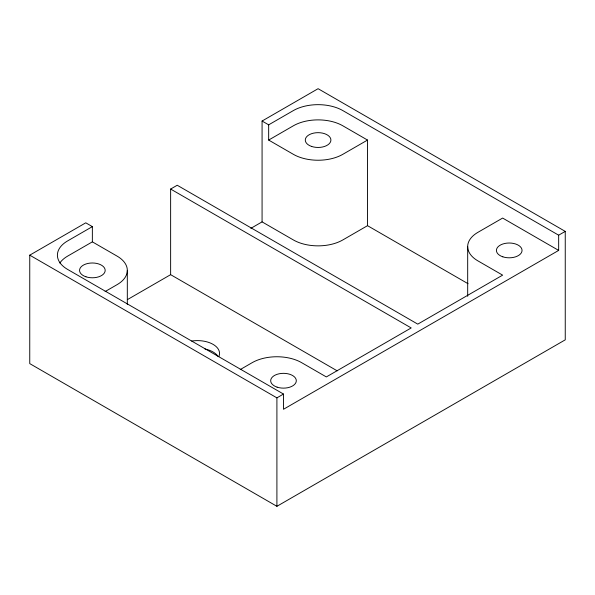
<?xml version="1.0" encoding="UTF-8"?>
<svg xmlns="http://www.w3.org/2000/svg" width="595" height="595" viewBox="0 0 595 595"><rect width="100%" height="100%" fill="white"/><g stroke="black" fill="none" stroke-linecap="round" stroke-linejoin="round"><path stroke-width="0.89" d="M468.057 283.718L367.524 225.676L342.809 239.949A34.956 20.178 0 0 1 293.38 239.949L262.075 221.875L262.075 121.038L318.094 88.692L565.25 231.388L565.25 339.834L276.906 506.308L29.75 363.612L29.75 255.166L85.769 222.82L92.359 226.628L92.359 241.853L67.644 256.118A34.956 20.178 0 0 0 59.827 263.02M92.359 226.628L67.644 240.901A34.956 20.178 0 0 0 67.644 269.438L283.495 394.054L283.495 409.278L558.66 250.413L558.66 235.189L342.809 110.573A34.956 20.178 0 0 0 293.38 110.573L268.665 124.838L262.075 121.038M337.172 370.826L170.631 274.667L170.631 189.054L177.221 185.246L417.779 324.134L502.641 275.143L477.919 260.878A34.956 20.178 0 0 1 477.919 232.333L502.641 218.067L558.66 250.413M268.665 124.838L268.665 140.063L293.38 125.79A34.956 20.178 0 0 1 342.809 125.79L367.524 140.063L367.524 225.676M105.122 291.565L117.081 284.655A34.956 20.178 0 0 0 117.081 256.118L92.359 241.853M367.524 140.063L342.809 154.328A34.956 20.178 0 0 1 293.38 154.328L268.665 140.063M127.397 299.627L170.631 274.667M250.867 228.346L262.075 221.875M240.231 369.569L252.191 362.66A34.956 20.178 0 0 1 301.62 362.66L326.335 376.933L411.19 327.942L170.631 189.054M29.75 255.166L276.906 397.862L283.495 394.054M558.66 235.189L565.25 231.388M467.685 246.605L467.685 296.317M276.906 397.862L276.906 506.308M127.315 270.39L127.315 304.454M204.97 348.99A22.134 12.778 0 0 1 218.067 356.42M191.672 341.047A22.134 12.778 0 0 1 218.782 356.695M85.955 276.794A12.815 7.4 0 0 0 105.181 270.39A12.815 7.4 0 0 0 85.955 263.979A12.815 7.4 0 0 0 85.955 276.794M277.084 387.144A12.815 7.4 0 0 0 296.31 380.74A12.815 7.4 0 0 0 277.084 374.329A12.815 7.4 0 0 0 277.084 387.144M311.691 146.467A12.815 7.4 0 0 0 330.909 140.063A12.815 7.4 0 0 0 311.691 133.652A12.815 7.4 0 0 0 311.691 146.467M502.82 256.817A12.815 7.4 0 0 0 522.046 250.413A12.815 7.4 0 0 0 502.82 244.002A12.815 7.4 0 0 0 502.82 256.817"/></g></svg>
